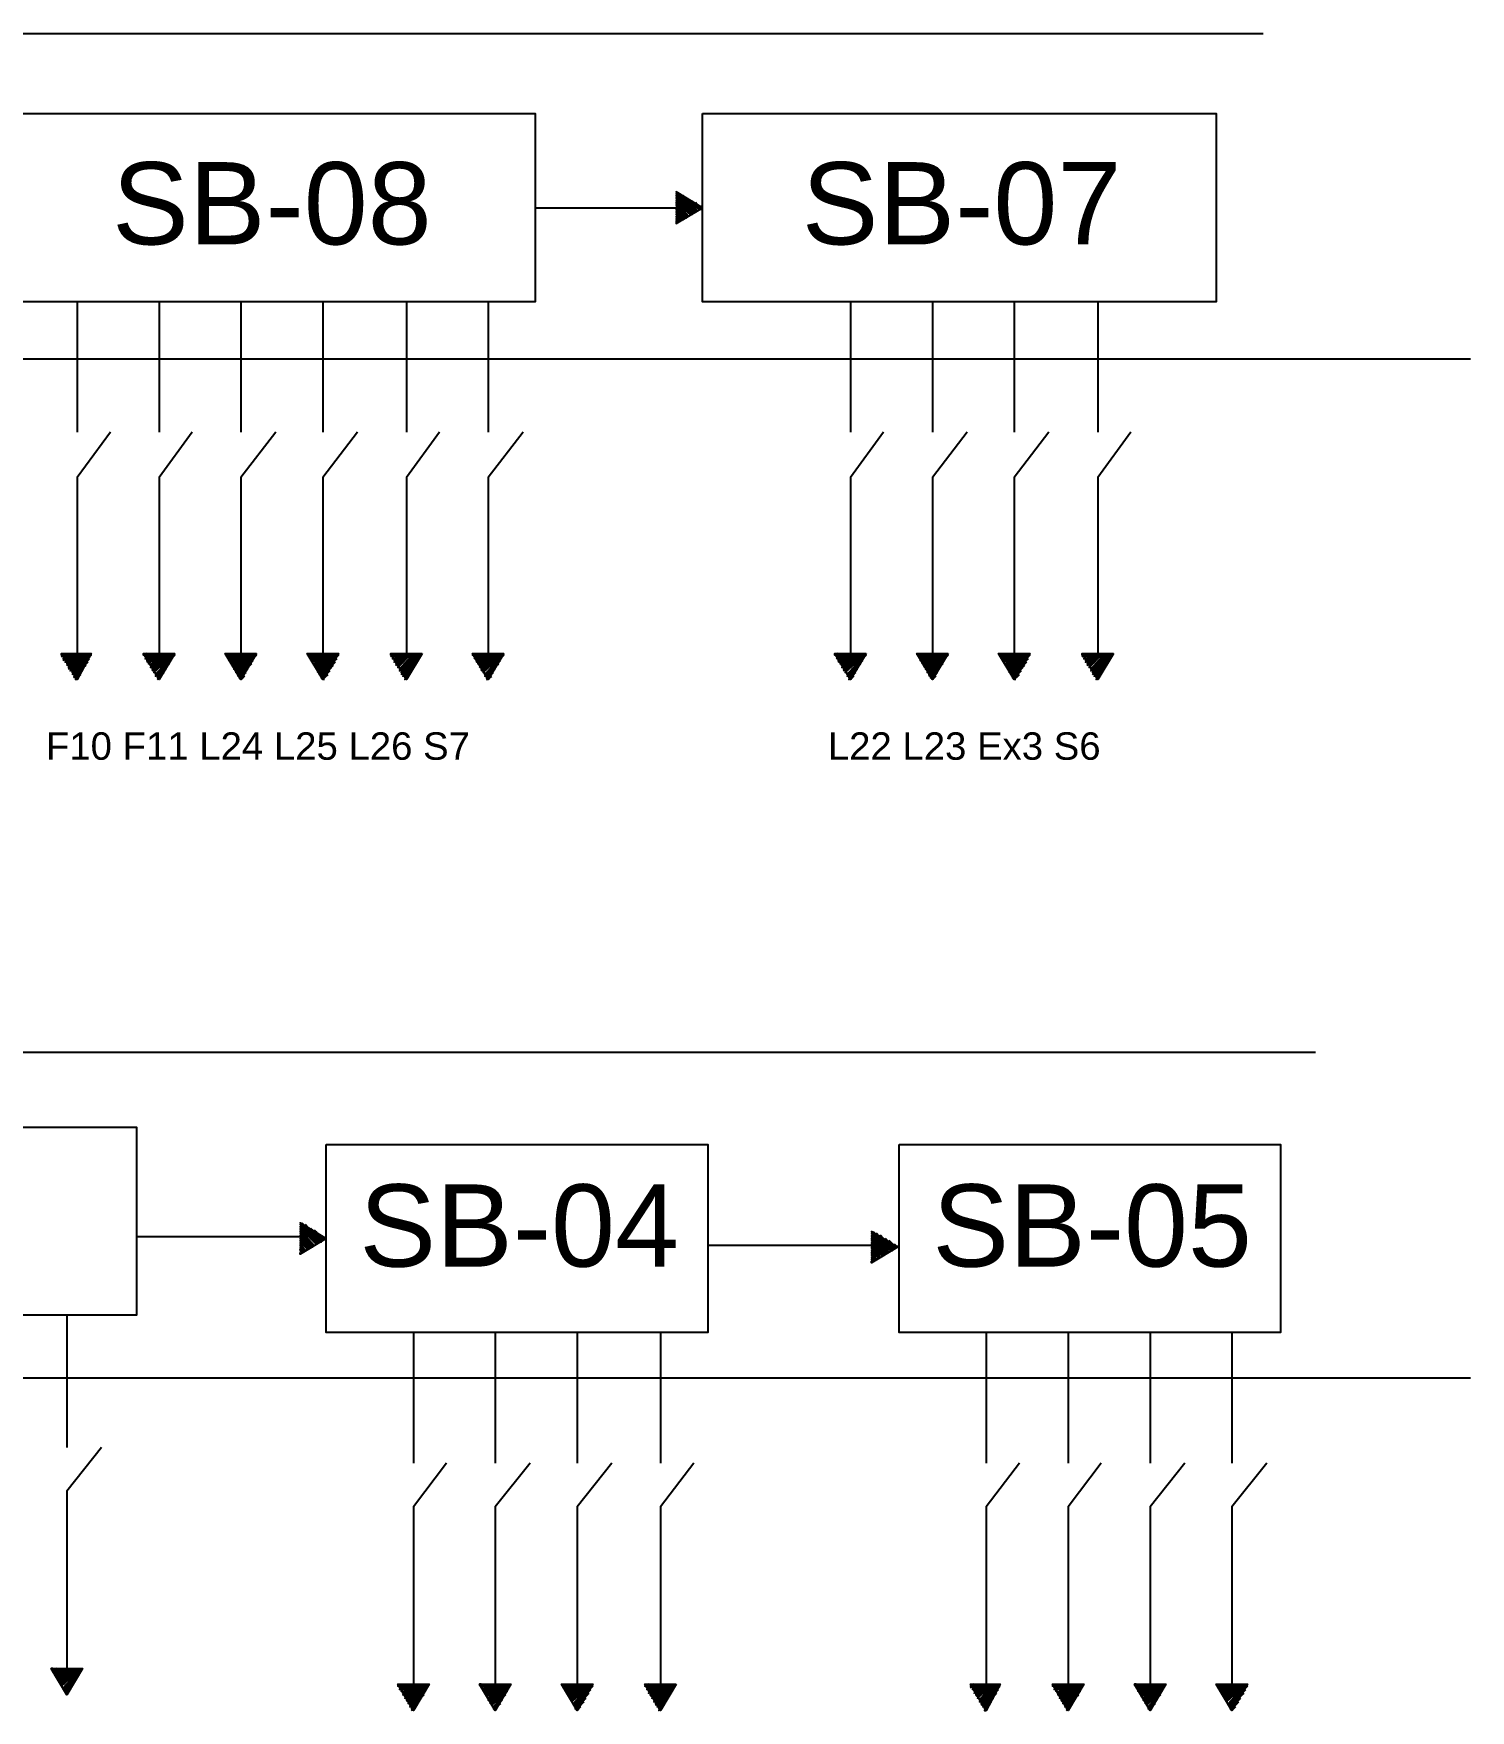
# Model space of a CAD drawing. Header units: inches. Extents: x 603 to 2949, y 241 to 2272.
# Drawn here: x 1610.8 to 2029.7, y 701.2 to 1190.1 of the extents above; entities that cross this region are included whole.
import ezdxf

# ---------------------------------------------------------------- set-up
doc = ezdxf.new("R2010")
doc.units = ezdxf.units.IN
doc.header["$MEASUREMENT"] = 0
doc.layers.add('PDF_conduit', color=40, linetype='Continuous', true_color=0xffbf00)
doc.layers.add('PDF_Layer1', color=100, linetype='Continuous', true_color=0x00ff3f)
doc.layers.add('PDF_Text', color=7, linetype='Continuous')
doc.styles.add('PDF Arial', font='arial.ttf')

msp = doc.modelspace()

# ---------------------------------------------------------------- linework, layer by layer
at = {"layer": 'PDF_conduit', "lineweight": 25}
for points in [[(664.95, 1190.11), (1469.7, 1190.11), (1969.3, 1190.11)], [(1757.07, 1139.34), (1769.26, 1139.34), (1798.2, 1139.34), (1801.25, 1136.8), (1798.2, 1139.85), (1801.25, 1136.8)], [(1798.71, 1134.77), (1798.2, 1135.28), (1798.2, 1134.77), (1805.82, 1139.34), (1798.2, 1143.91)], [(1798.2, 1143.4), (1803.79, 1138.32), (1798.2, 1143.91), (1803.79, 1138.32)], [(1803.28, 1137.82), (1798.2, 1143.4), (1803.79, 1137.82)], [(1798.2, 1142.39), (1803.28, 1137.82), (1798.2, 1142.89), (1803.28, 1137.82), (1798.2, 1142.89)], [(1802.77, 1137.82), (1798.2, 1142.39), (1802.77, 1137.82)], [(1802.26, 1137.31), (1798.2, 1141.88), (1802.77, 1137.31), (1798.2, 1141.88)], [(1798.2, 1140.86), (1802.26, 1137.31), (1798.2, 1141.37), (1802.26, 1137.31), (1798.2, 1141.37)], [(1798.2, 1139.85), (1801.75, 1136.8), (1798.2, 1140.36), (1801.75, 1136.8), (1798.2, 1140.86), (1801.75, 1136.8)], [(1800.74, 1136.29), (1798.2, 1139.34), (1801.25, 1136.29)], [(1798.71, 1143.4), (1804.29, 1138.32), (1799.22, 1143.4)], [(1799.72, 1142.89), (1804.29, 1138.32), (1800.23, 1142.89)], [(1804.29, 1138.32), (1800.74, 1142.39), (1804.8, 1138.83), (1801.25, 1141.88)], [(1801.75, 1141.88), (1804.8, 1138.83), (1802.26, 1141.37)], [(1802.77, 1141.37), (1805.31, 1138.83), (1803.28, 1140.86)], [(1805.31, 1138.83), (1803.79, 1140.86)], [(1803.79, 1140.36), (1805.31, 1139.34), (1804.29, 1140.36)], [(1804.8, 1139.85), (1805.82, 1139.34), (1805.31, 1139.85)], [(1798.2, 1138.32), (1800.74, 1136.29), (1798.2, 1138.83), (1800.74, 1136.29), (1798.2, 1138.83)], [(1800.23, 1136.29), (1798.2, 1138.32), (1800.23, 1136.29)], [(1799.72, 1135.79), (1798.2, 1137.82), (1800.23, 1135.79), (1798.2, 1137.82)], [(1798.2, 1136.8), (1799.72, 1135.79), (1798.2, 1137.31), (1799.72, 1135.79), (1798.2, 1137.31)], [(1799.22, 1135.28), (1798.2, 1136.29), (1799.22, 1135.28), (1798.2, 1136.8), (1799.22, 1135.79)], [(1798.2, 1135.28), (1798.71, 1135.28), (1798.2, 1135.79), (1798.71, 1135.28), (1798.2, 1135.79)], [(2029.72, 1095.17), (706.08, 1095.17), (664.95, 1095.17), (664.95, 972.3)], [(666.48, 893.09), (1525.55, 893.09), (1984.54, 893.09)], [(1689.04, 843.33), (1694.12, 837.75), (1688.53, 843.33), (1694.12, 837.75), (1688.53, 843.33), (1696.15, 838.77)], [(1693.61, 837.24), (1688.53, 842.83), (1693.61, 837.75), (1688.53, 842.83)], [(1688.53, 842.32), (1693.61, 837.24), (1688.53, 842.32), (1693.1, 837.24), (1688.53, 841.81), (1693.1, 837.24), (1688.53, 841.81)], [(1692.59, 836.73), (1688.53, 841.3), (1692.59, 836.73), (1688.53, 840.8), (1692.59, 836.73), (1688.53, 840.8)], [(1689.55, 842.83), (1694.62, 837.75), (1690.05, 842.83)], [(1694.62, 838.26), (1690.56, 842.32), (1694.62, 838.26), (1691.07, 841.81)], [(1691.58, 841.81), (1695.13, 838.26), (1692.09, 841.3)], [(1692.59, 841.3), (1695.13, 838.26), (1693.1, 840.8)], [(1688.53, 839.78), (1692.09, 836.23), (1688.53, 839.78), (1691.58, 836.23), (1688.53, 839.27), (1691.58, 836.23), (1688.53, 839.27), (1659.59, 839.27), (1640.81, 839.27)], [(1692.09, 836.73), (1688.53, 840.29), (1692.09, 836.73), (1688.53, 840.29)], [(1695.64, 839.27), (1696.15, 838.77), (1688.53, 834.2), (1688.53, 834.7)], [(1691.07, 835.72), (1688.53, 838.77), (1691.07, 836.23), (1688.53, 838.77)], [(1688.53, 838.26), (1691.07, 835.72), (1688.53, 838.26), (1690.56, 835.72), (1688.53, 837.75), (1690.56, 835.72), (1688.53, 837.75)], [(1690.05, 835.21), (1688.53, 837.24), (1690.05, 835.21), (1688.53, 836.73), (1690.05, 835.21), (1688.53, 836.73)], [(1689.55, 835.21), (1688.53, 836.23), (1689.55, 835.21), (1688.53, 836.23)], [(1695.64, 838.26), (1693.1, 840.29)], [(1693.61, 840.29), (1695.64, 838.77), (1694.12, 839.78)], [(1694.62, 839.78), (1695.64, 838.77), (1695.13, 839.27)], [(1855.07, 836.23), (1858.11, 833.69), (1855.07, 836.73), (1858.11, 833.69), (1855.07, 836.73), (1826.13, 836.73), (1807.34, 836.73)], [(1855.07, 840.29), (1860.65, 835.21), (1855.07, 840.8), (1860.65, 835.21), (1855.07, 840.8), (1862.68, 836.23)], [(1860.14, 835.21), (1855.07, 840.29), (1860.14, 834.7), (1855.07, 839.78), (1860.14, 834.7), (1855.07, 839.78)], [(1855.07, 838.77), (1859.64, 834.7), (1855.07, 839.27), (1859.64, 834.7), (1855.07, 839.27)], [(1859.64, 834.2), (1855.07, 838.77), (1859.13, 834.2), (1855.07, 838.26), (1859.13, 834.2), (1855.07, 838.26)], [(1855.07, 837.24), (1858.62, 834.2), (1855.07, 837.75), (1858.62, 834.2)], [(1858.62, 833.69), (1855.07, 837.24), (1858.62, 833.69)], [(1862.68, 836.73), (1862.68, 836.23), (1855.07, 831.66), (1855.07, 832.16), (1855.57, 832.16), (1855.07, 832.67), (1855.57, 832.16), (1855.07, 832.67)], [(1857.6, 833.69), (1855.07, 836.23), (1857.6, 833.18), (1855.07, 835.72), (1857.6, 833.18), (1855.07, 835.72)], [(1855.57, 840.8), (1861.16, 835.21), (1856.08, 840.29)], [(1861.16, 835.21), (1856.59, 840.29)], [(1857.1, 839.78), (1861.16, 835.72), (1857.6, 839.78)], [(1857.6, 839.27), (1861.67, 835.72), (1858.11, 839.27)], [(1858.62, 838.77), (1861.67, 835.72), (1859.13, 838.77)], [(1862.17, 835.72), (1859.64, 838.26)], [(1860.14, 838.26), (1862.17, 836.23), (1860.65, 837.75), (1862.17, 836.23), (1861.16, 837.24)], [(1861.67, 837.24), (1862.68, 836.23), (1862.17, 836.73)], [(1689.04, 834.7), (1688.53, 835.72), (1689.04, 834.7), (1688.53, 835.21), (1689.04, 834.7), (1688.53, 835.21)], [(1689.55, 834.7), (1688.53, 835.72)], [(1855.07, 834.7), (1857.1, 833.18), (1855.07, 835.21), (1857.1, 833.18), (1855.07, 835.21)], [(1856.59, 832.67), (1855.07, 834.7), (1856.59, 832.67), (1855.07, 834.2), (1856.59, 832.67), (1855.07, 834.2)], [(1855.07, 833.18), (1856.08, 832.67), (1855.07, 833.69), (1856.08, 832.67)], [(1856.08, 832.16), (1855.07, 833.18), (1856.08, 832.16)], [(663.94, 707.26), (663.94, 798.15), (2029.72, 798.15)]]:
    msp.add_lwpolyline(points, dxfattribs=at)
at = {"layer": 'PDF_Layer1', "lineweight": 25}
for points in [[(1604.25, 1166.76), (1757.07, 1166.76), (1757.07, 1111.92), (1604.25, 1111.92)], [(1805.82, 1166.76), (1955.6, 1166.76), (1955.6, 1111.92), (1805.82, 1111.92)], [(1627.6, 1009.36), (1623.54, 1001.75), (1618.97, 1009.36)], [(1651.98, 1009.36), (1647.41, 1001.75), (1642.84, 1009.36)], [(1675.84, 1009.36), (1671.27, 1001.75), (1666.7, 1009.36)], [(1699.7, 1009.36), (1695.13, 1001.75), (1690.56, 1009.36)], [(1724.07, 1009.36), (1719.5, 1001.75), (1714.93, 1009.36)], [(1747.94, 1009.36), (1743.37, 1001.75), (1738.8, 1009.36)], [(1853.54, 1009.36), (1848.97, 1001.75), (1844.4, 1009.36)], [(1877.41, 1009.36), (1872.84, 1001.75), (1868.27, 1009.36)], [(1901.27, 1009.36), (1896.7, 1001.75), (1892.13, 1009.36)], [(1925.64, 1009.36), (1921.07, 1001.75), (1916.5, 1009.36)], [(1409.79, 871.26), (1640.81, 871.26), (1640.81, 816.43), (1409.79, 816.43)], [(1696.15, 866.18), (1807.34, 866.18), (1807.34, 811.35), (1696.15, 811.35)], [(1863.19, 866.18), (1974.38, 866.18), (1974.38, 811.35), (1863.19, 811.35)], [(1625.07, 713.36), (1620.5, 705.74), (1615.93, 713.36)], [(1616.43, 712.85), (1616.94, 713.36), (1616.43, 712.85), (1617.45, 713.36)], [(1726.1, 708.79), (1721.53, 701.17), (1716.96, 708.79)], [(1749.97, 708.79), (1745.4, 701.17), (1740.83, 708.79)], [(1773.83, 708.79), (1769.26, 701.17), (1764.69, 708.79)], [(1798.2, 708.79), (1793.63, 701.17), (1789.06, 708.79)], [(1892.64, 708.79), (1888.58, 701.17), (1884.01, 708.79)], [(1917.01, 708.79), (1912.44, 701.17), (1907.87, 708.79)], [(1940.87, 708.79), (1936.3, 701.17), (1931.73, 708.79)], [(1964.74, 708.79), (1960.17, 701.17), (1955.6, 708.79)]]:
    msp.add_lwpolyline(points, close=True, dxfattribs=at)
for points in [[(1623.54, 1111.92), (1623.54, 1073.84)], [(1647.41, 1111.92), (1647.41, 1073.84)], [(1671.27, 1111.92), (1671.27, 1073.84)], [(1695.13, 1111.92), (1695.13, 1073.84)], [(1719.5, 1111.92), (1719.5, 1073.84)], [(1743.37, 1111.92), (1743.37, 1073.84)], [(1848.97, 1111.92), (1848.97, 1073.84)], [(1872.84, 1111.92), (1872.84, 1073.84)], [(1896.7, 1111.92), (1896.7, 1073.84)], [(1921.07, 1111.92), (1921.07, 1073.84)], [(1633.19, 1073.84), (1623.54, 1060.64), (1623.54, 1009.36), (1620.5, 1006.32), (1623.54, 1009.36), (1620.5, 1006.32), (1623.03, 1009.36)], [(1657.05, 1073.84), (1647.41, 1060.64), (1647.41, 1009.36)], [(1681.42, 1073.84), (1671.27, 1060.64), (1671.27, 1009.36), (1668.73, 1006.32), (1671.78, 1009.36), (1668.73, 1005.81), (1671.78, 1009.36)], [(1705.29, 1073.84), (1695.13, 1060.64), (1695.13, 1009.36), (1692.59, 1006.32), (1695.13, 1009.36), (1692.09, 1006.82)], [(1729.15, 1073.84), (1719.5, 1060.64), (1719.5, 1009.36), (1716.46, 1006.32), (1719.5, 1009.36), (1716.46, 1006.32), (1719, 1009.36)], [(1753.52, 1073.84), (1743.37, 1060.64), (1743.37, 1009.36), (1740.32, 1006.32), (1743.37, 1009.36), (1740.32, 1006.32)], [(1858.62, 1073.84), (1848.97, 1060.64), (1848.97, 1009.36)], [(1882.99, 1073.84), (1872.84, 1060.64), (1872.84, 1009.36), (1870.3, 1006.32), (1873.34, 1009.36), (1870.3, 1005.81), (1873.85, 1009.36), (1870.3, 1005.81), (1873.85, 1009.36)], [(1906.85, 1073.84), (1896.7, 1060.64), (1896.7, 1009.36), (1894.16, 1006.32), (1896.7, 1009.36), (1893.65, 1006.82)], [(1930.72, 1073.84), (1921.07, 1060.64), (1921.07, 1009.36), (1918.02, 1006.32), (1921.07, 1009.36), (1918.02, 1006.32), (1920.56, 1009.36)], [(1619.48, 1009.36), (1618.97, 1008.85), (1619.48, 1009.36), (1618.97, 1008.85), (1618.97, 1009.36)], [(1618.97, 1008.35), (1619.99, 1009.36), (1618.97, 1008.35)], [(1619.99, 1009.36), (1619.48, 1008.35), (1620.5, 1009.36), (1619.48, 1008.35)], [(1620.5, 1009.36), (1619.48, 1007.84), (1621, 1009.36), (1619.48, 1007.84), (1621, 1009.36)], [(1619.48, 1007.33), (1621.51, 1009.36), (1619.99, 1007.33), (1621.51, 1009.36)], [(1619.99, 1007.33), (1622.02, 1009.36), (1619.99, 1007.33)], [(1622.02, 1009.36), (1619.99, 1006.82), (1622.53, 1009.36), (1619.99, 1006.82)], [(1620.5, 1006.82), (1623.03, 1009.36), (1620.5, 1006.82)], [(1620.5, 1005.81), (1624.05, 1009.36), (1620.5, 1005.81)], [(1624.05, 1009.36), (1621, 1005.81), (1624.56, 1009.36), (1621, 1005.81)], [(1624.56, 1009.36), (1621, 1005.3), (1625.07, 1009.36), (1621, 1005.3), (1625.07, 1009.36)], [(1621, 1004.79), (1625.57, 1009.36), (1621.51, 1004.79), (1625.57, 1009.36)], [(1621.51, 1004.79), (1626.08, 1009.36), (1621.51, 1004.79)], [(1626.08, 1009.36), (1621.51, 1004.28), (1626.59, 1009.36), (1621.51, 1004.28)], [(1622.02, 1004.28), (1627.1, 1009.36), (1622.02, 1003.78), (1627.1, 1009.36)], [(1622.02, 1003.78), (1627.6, 1009.36), (1622.02, 1003.78), (1627.6, 1009.36)], [(1622.02, 1003.27), (1627.6, 1008.85), (1622.02, 1003.27)], [(1627.1, 1008.35), (1622.53, 1003.27), (1627.1, 1007.84)], [(1622.53, 1003.27), (1626.59, 1007.33)], [(1643.85, 1009.36), (1643.34, 1008.35), (1643.85, 1009.36), (1642.84, 1008.85), (1643.34, 1009.36), (1642.84, 1008.85), (1642.84, 1009.36)], [(1643.34, 1008.35), (1644.36, 1009.36), (1643.34, 1008.35), (1644.36, 1009.36)], [(1643.34, 1007.84), (1644.87, 1009.36), (1643.34, 1007.84), (1644.87, 1009.36)], [(1643.85, 1007.84), (1645.37, 1009.36), (1643.85, 1007.33), (1645.37, 1009.36)], [(1643.85, 1007.33), (1645.88, 1009.36), (1643.85, 1007.33), (1645.88, 1009.36)], [(1643.85, 1006.82), (1646.39, 1009.36), (1644.36, 1006.82), (1646.39, 1009.36)], [(1644.36, 1006.82), (1646.9, 1009.36), (1644.36, 1006.82)], [(1646.9, 1009.36), (1644.36, 1006.32), (1647.41, 1009.36), (1644.36, 1006.32), (1647.91, 1009.36), (1644.87, 1005.81), (1647.91, 1009.36)], [(1644.87, 1005.81), (1648.42, 1009.36), (1644.87, 1005.81), (1648.42, 1009.36)], [(1644.87, 1005.3), (1648.93, 1009.36), (1644.87, 1005.3), (1648.93, 1009.36)], [(1645.37, 1005.3), (1649.44, 1009.36), (1645.37, 1004.79), (1649.44, 1009.36)], [(1645.37, 1004.79), (1649.94, 1009.36), (1645.37, 1004.79), (1649.94, 1009.36)], [(1645.37, 1004.28), (1650.45, 1009.36), (1645.88, 1004.28), (1650.45, 1009.36)], [(1645.88, 1004.28), (1650.96, 1009.36), (1645.88, 1003.78), (1650.96, 1009.36)], [(1645.88, 1003.78), (1651.47, 1009.36), (1645.88, 1003.78), (1651.98, 1009.36)], [(1651.98, 1008.85), (1646.39, 1003.27), (1651.47, 1008.85)], [(1651.47, 1008.35), (1646.39, 1003.27), (1650.96, 1007.84)], [(1646.39, 1003.27), (1650.96, 1007.33)], [(1666.7, 1009.36), (1666.7, 1009.36)], [(1666.7, 1008.85), (1667.21, 1009.36), (1666.7, 1008.85)], [(1667.21, 1009.36), (1667.21, 1008.85), (1667.71, 1009.36), (1667.21, 1008.35), (1667.71, 1009.36)], [(1667.21, 1008.35), (1668.22, 1009.36), (1667.21, 1008.35), (1668.73, 1009.36), (1667.71, 1007.84), (1668.73, 1009.36)], [(1667.71, 1007.84), (1669.24, 1009.36), (1667.71, 1007.84)], [(1669.24, 1009.36), (1667.71, 1007.33), (1669.75, 1009.36), (1667.71, 1007.33), (1669.75, 1009.36)], [(1668.22, 1007.33), (1670.25, 1009.36), (1668.22, 1006.82), (1670.25, 1009.36)], [(1668.22, 1006.82), (1670.76, 1009.36), (1668.22, 1006.82), (1670.76, 1009.36)], [(1668.22, 1006.32), (1671.27, 1009.36), (1668.22, 1006.32)], [(1668.73, 1005.81), (1672.28, 1009.36), (1668.73, 1005.81), (1672.79, 1009.36), (1668.73, 1005.3)], [(1672.79, 1009.36), (1669.24, 1005.3), (1673.3, 1009.36), (1669.24, 1005.3)], [(1673.3, 1009.36), (1669.24, 1004.79), (1673.81, 1009.36), (1669.24, 1004.79), (1673.81, 1009.36)], [(1669.75, 1004.79), (1674.32, 1009.36), (1669.75, 1004.28), (1674.32, 1009.36)], [(1669.75, 1004.28), (1674.82, 1009.36), (1669.75, 1004.28)], [(1674.82, 1009.36), (1669.75, 1003.78), (1675.33, 1009.36), (1669.75, 1003.78)], [(1675.33, 1009.36), (1670.25, 1003.78), (1675.84, 1009.36)], [(1675.84, 1008.85), (1670.25, 1003.27), (1675.33, 1008.85)], [(1675.33, 1008.35), (1670.25, 1003.27), (1674.82, 1007.84)], [(1670.25, 1003.27), (1674.82, 1007.33)], [(1690.56, 1009.36), (1691.07, 1009.36), (1691.07, 1008.85), (1691.07, 1009.36)], [(1691.07, 1008.85), (1691.58, 1009.36), (1691.07, 1008.85)], [(1691.58, 1009.36), (1691.07, 1008.35), (1692.09, 1009.36), (1691.07, 1008.35)], [(1692.09, 1009.36), (1691.58, 1008.35), (1692.59, 1009.36), (1691.58, 1007.84), (1692.59, 1009.36)], [(1691.58, 1007.84), (1693.1, 1009.36), (1691.58, 1007.84)], [(1691.58, 1007.33), (1693.61, 1009.36), (1691.58, 1007.33)], [(1693.61, 1009.36), (1692.09, 1007.33), (1694.12, 1009.36), (1692.09, 1007.33)], [(1694.12, 1009.36), (1692.09, 1006.82), (1694.62, 1009.36), (1692.09, 1006.82), (1694.62, 1009.36)], [(1692.59, 1006.32), (1695.64, 1009.36), (1692.59, 1006.32)], [(1695.64, 1009.36), (1692.59, 1005.81), (1696.15, 1009.36), (1692.59, 1005.81), (1696.15, 1009.36)], [(1693.1, 1005.81), (1696.66, 1009.36), (1693.1, 1005.3), (1696.66, 1009.36)], [(1693.1, 1005.3), (1697.16, 1009.36), (1693.1, 1005.3)], [(1693.1, 1004.79), (1697.67, 1009.36), (1693.1, 1004.79)], [(1697.67, 1009.36), (1693.61, 1004.79), (1698.18, 1009.36), (1693.61, 1004.79)], [(1698.18, 1009.36), (1693.61, 1004.28), (1698.69, 1009.36), (1693.61, 1004.28), (1698.69, 1009.36)], [(1693.61, 1003.78), (1699.19, 1009.36), (1694.12, 1003.78), (1699.19, 1009.36)], [(1694.12, 1003.78), (1699.7, 1009.36), (1694.12, 1003.78)], [(1699.19, 1007.84), (1694.12, 1003.27), (1699.7, 1008.85), (1694.12, 1003.27), (1699.19, 1008.35)], [(1694.62, 1003.27), (1698.69, 1007.33)], [(1715.44, 1009.36), (1714.93, 1008.85), (1715.44, 1009.36), (1714.93, 1008.85), (1714.93, 1009.36)], [(1714.93, 1008.35), (1715.95, 1009.36), (1715.44, 1008.35), (1715.95, 1009.36)], [(1715.44, 1008.35), (1716.46, 1009.36), (1715.44, 1008.35)], [(1716.46, 1009.36), (1715.44, 1007.84), (1716.96, 1009.36), (1715.44, 1007.84), (1716.96, 1009.36)], [(1715.95, 1007.33), (1717.47, 1009.36), (1715.95, 1007.33), (1717.98, 1009.36), (1715.95, 1007.33), (1717.98, 1009.36)], [(1715.95, 1006.82), (1718.49, 1009.36), (1715.95, 1006.82), (1718.49, 1009.36)], [(1716.46, 1006.82), (1719, 1009.36), (1716.46, 1006.82)], [(1716.46, 1005.81), (1720.01, 1009.36), (1716.96, 1005.81), (1720.01, 1009.36)], [(1716.96, 1005.81), (1720.52, 1009.36), (1716.96, 1005.81)], [(1720.52, 1009.36), (1716.96, 1005.3), (1721.03, 1009.36), (1716.96, 1005.3), (1721.03, 1009.36)], [(1717.47, 1004.79), (1721.53, 1009.36), (1717.47, 1004.79), (1722.04, 1009.36), (1717.47, 1004.79), (1722.04, 1009.36)], [(1717.47, 1004.28), (1722.55, 1009.36), (1717.47, 1004.28), (1722.55, 1009.36)], [(1717.98, 1004.28), (1723.06, 1009.36), (1717.98, 1003.78), (1723.06, 1009.36)], [(1717.98, 1003.78), (1723.56, 1009.36), (1717.98, 1003.78), (1723.56, 1009.36)], [(1717.98, 1003.27), (1723.56, 1008.85), (1717.98, 1003.27)], [(1723.06, 1008.35), (1718.49, 1003.27), (1723.06, 1007.84)], [(1718.49, 1003.27), (1722.55, 1007.33)], [(1738.8, 1009.36), (1738.8, 1009.36)], [(1738.8, 1008.85), (1739.3, 1009.36), (1738.8, 1008.85), (1739.3, 1009.36)], [(1739.3, 1008.85), (1739.81, 1009.36), (1739.3, 1008.35), (1739.81, 1009.36)], [(1739.3, 1008.35), (1740.32, 1009.36), (1739.3, 1008.35), (1740.32, 1009.36)], [(1739.3, 1007.84), (1740.83, 1009.36), (1739.3, 1007.84)], [(1740.83, 1009.36), (1739.81, 1007.84), (1741.34, 1009.36), (1739.81, 1007.33), (1741.34, 1009.36)], [(1739.81, 1007.33), (1741.84, 1009.36), (1739.81, 1007.33), (1741.84, 1009.36)], [(1739.81, 1006.82), (1742.35, 1009.36), (1740.32, 1006.82), (1742.86, 1009.36), (1740.32, 1006.82), (1742.86, 1009.36)], [(1740.83, 1006.32), (1743.87, 1009.36), (1740.83, 1005.81), (1743.87, 1009.36)], [(1740.83, 1005.81), (1744.38, 1009.36), (1740.83, 1005.81), (1744.38, 1009.36)], [(1740.83, 1005.3), (1744.89, 1009.36), (1740.83, 1005.3)], [(1744.89, 1009.36), (1741.34, 1005.3), (1745.4, 1009.36), (1741.34, 1004.79), (1745.4, 1009.36)], [(1741.34, 1004.79), (1745.9, 1009.36), (1741.34, 1004.79), (1745.9, 1009.36)], [(1741.34, 1004.28), (1746.41, 1009.36), (1741.84, 1004.28), (1746.92, 1009.36), (1741.84, 1004.28)], [(1746.92, 1009.36), (1741.84, 1003.78), (1747.43, 1009.36), (1741.84, 1003.78), (1747.43, 1009.36)], [(1741.84, 1003.78), (1747.94, 1009.36)], [(1747.94, 1008.85), (1742.35, 1003.27), (1747.43, 1008.85)], [(1747.43, 1008.35), (1742.35, 1003.27), (1746.92, 1007.84)], [(1742.35, 1003.27), (1746.92, 1007.33)], [(1845.42, 1009.36), (1844.91, 1008.35), (1845.42, 1009.36), (1844.4, 1008.85), (1844.91, 1009.36), (1844.4, 1008.85), (1844.4, 1009.36)], [(1844.91, 1008.35), (1845.93, 1009.36), (1844.91, 1008.35), (1845.93, 1009.36)], [(1844.91, 1007.84), (1846.43, 1009.36), (1844.91, 1007.84)], [(1846.43, 1009.36), (1845.42, 1007.84), (1846.94, 1009.36), (1845.42, 1007.33), (1846.94, 1009.36)], [(1845.42, 1007.33), (1847.45, 1009.36), (1845.42, 1007.33), (1847.45, 1009.36)], [(1845.42, 1006.82), (1847.96, 1009.36), (1845.93, 1006.82), (1847.96, 1009.36)], [(1845.93, 1006.82), (1848.47, 1009.36), (1845.93, 1006.82)], [(1848.47, 1009.36), (1845.93, 1006.32), (1848.97, 1009.36), (1845.93, 1006.32), (1849.48, 1009.36), (1846.43, 1005.81), (1849.48, 1009.36)], [(1846.43, 1005.81), (1849.99, 1009.36), (1846.43, 1005.81), (1849.99, 1009.36)], [(1846.43, 1005.3), (1850.5, 1009.36), (1846.43, 1005.3), (1850.5, 1009.36)], [(1846.94, 1005.3), (1851, 1009.36), (1846.94, 1004.79), (1851, 1009.36)], [(1846.94, 1004.79), (1851.51, 1009.36), (1846.94, 1004.79), (1851.51, 1009.36)], [(1846.94, 1004.28), (1852.02, 1009.36), (1847.45, 1004.28), (1852.02, 1009.36)], [(1847.45, 1004.28), (1852.53, 1009.36), (1847.45, 1003.78), (1852.53, 1009.36)], [(1847.45, 1003.78), (1853.04, 1009.36), (1847.45, 1003.78), (1853.54, 1009.36)], [(1853.54, 1008.85), (1847.96, 1003.27), (1853.04, 1008.85)], [(1853.04, 1008.35), (1847.96, 1003.27), (1852.53, 1007.84)], [(1847.96, 1003.27), (1852.53, 1007.33)], [(1868.27, 1009.36), (1868.27, 1009.36)], [(1868.27, 1008.85), (1868.77, 1009.36), (1868.27, 1008.85)], [(1868.77, 1009.36), (1868.77, 1008.85), (1869.28, 1009.36), (1868.77, 1008.35), (1869.28, 1009.36)], [(1868.77, 1008.35), (1869.79, 1009.36), (1868.77, 1008.35), (1870.3, 1009.36), (1869.28, 1007.84), (1870.3, 1009.36)], [(1869.28, 1007.84), (1870.81, 1009.36), (1869.28, 1007.84)], [(1870.81, 1009.36), (1869.28, 1007.33), (1871.31, 1009.36), (1869.28, 1007.33), (1871.31, 1009.36)], [(1869.79, 1007.33), (1871.82, 1009.36), (1869.79, 1006.82), (1871.82, 1009.36)], [(1869.79, 1006.82), (1872.33, 1009.36), (1869.79, 1006.82), (1872.33, 1009.36)], [(1869.79, 1006.32), (1872.84, 1009.36), (1869.79, 1006.32)], [(1870.3, 1005.81), (1874.36, 1009.36), (1870.3, 1005.3)], [(1874.36, 1009.36), (1870.81, 1005.3), (1874.87, 1009.36), (1870.81, 1005.3)], [(1874.87, 1009.36), (1870.81, 1004.79), (1875.38, 1009.36), (1870.81, 1004.79), (1875.38, 1009.36)], [(1871.31, 1004.79), (1875.88, 1009.36), (1871.31, 1004.28), (1875.88, 1009.36)], [(1871.31, 1004.28), (1876.39, 1009.36), (1871.31, 1004.28)], [(1876.39, 1009.36), (1871.31, 1003.78), (1876.9, 1009.36), (1871.31, 1003.78)], [(1876.9, 1009.36), (1871.82, 1003.78), (1877.41, 1009.36)], [(1877.41, 1008.85), (1871.82, 1003.27), (1876.9, 1008.85)], [(1876.9, 1008.35), (1871.82, 1003.27), (1876.39, 1007.84)], [(1871.82, 1003.27), (1876.39, 1007.33)], [(1892.13, 1009.36), (1892.64, 1009.36), (1892.64, 1008.85), (1892.64, 1009.36)], [(1892.64, 1008.85), (1893.15, 1009.36), (1892.64, 1008.85)], [(1893.15, 1009.36), (1892.64, 1008.35), (1893.65, 1009.36), (1892.64, 1008.35)], [(1893.65, 1009.36), (1893.15, 1008.35), (1894.16, 1009.36), (1893.15, 1007.84), (1894.67, 1009.36), (1893.15, 1007.84), (1894.67, 1009.36)], [(1893.15, 1007.33), (1895.18, 1009.36), (1893.15, 1007.33)], [(1895.18, 1009.36), (1893.65, 1007.33), (1895.68, 1009.36), (1893.65, 1007.33)], [(1895.68, 1009.36), (1893.65, 1006.82), (1896.19, 1009.36), (1893.65, 1006.82), (1896.19, 1009.36)], [(1894.16, 1006.32), (1897.21, 1009.36), (1894.16, 1006.32)], [(1897.21, 1009.36), (1894.16, 1005.81), (1897.72, 1009.36), (1894.16, 1005.81)], [(1897.72, 1009.36), (1894.67, 1005.81), (1898.22, 1009.36), (1894.67, 1005.3), (1898.73, 1009.36), (1894.67, 1005.3), (1898.73, 1009.36)], [(1894.67, 1004.79), (1899.24, 1009.36), (1894.67, 1004.79)], [(1899.24, 1009.36), (1895.18, 1004.79), (1899.75, 1009.36), (1895.18, 1004.79)], [(1899.75, 1009.36), (1895.18, 1004.28), (1900.25, 1009.36), (1895.18, 1004.28), (1900.25, 1009.36)], [(1895.18, 1003.78), (1900.76, 1009.36), (1895.68, 1003.78), (1900.76, 1009.36)], [(1895.68, 1003.78), (1901.27, 1009.36), (1895.68, 1003.78)], [(1900.76, 1007.84), (1895.68, 1003.27), (1901.27, 1008.85), (1895.68, 1003.27), (1900.76, 1008.35)], [(1896.19, 1003.27), (1900.25, 1007.33)], [(1917.01, 1009.36), (1916.5, 1008.85), (1917.01, 1009.36), (1916.5, 1008.85), (1916.5, 1009.36)], [(1916.5, 1008.35), (1917.52, 1009.36), (1917.01, 1008.35), (1917.52, 1009.36)], [(1917.01, 1008.35), (1918.02, 1009.36), (1917.01, 1008.35)], [(1918.02, 1009.36), (1917.01, 1007.84), (1918.53, 1009.36), (1917.01, 1007.84), (1918.53, 1009.36)], [(1917.52, 1007.33), (1919.04, 1009.36), (1917.52, 1007.33), (1919.55, 1009.36), (1917.52, 1007.33), (1919.55, 1009.36)], [(1917.52, 1006.82), (1920.06, 1009.36), (1917.52, 1006.82), (1920.06, 1009.36)], [(1918.02, 1006.82), (1920.56, 1009.36), (1918.02, 1006.82)], [(1918.02, 1005.81), (1921.58, 1009.36), (1918.53, 1005.81), (1921.58, 1009.36)], [(1918.53, 1005.81), (1922.09, 1009.36), (1918.53, 1005.81)], [(1922.09, 1009.36), (1918.53, 1005.3), (1922.59, 1009.36), (1918.53, 1005.3), (1922.59, 1009.36)], [(1919.04, 1004.79), (1923.1, 1009.36), (1919.04, 1004.79), (1923.61, 1009.36), (1919.04, 1004.79), (1923.61, 1009.36)], [(1919.04, 1004.28), (1924.12, 1009.36), (1919.04, 1004.28), (1924.12, 1009.36)], [(1919.55, 1004.28), (1924.62, 1009.36), (1919.55, 1003.78), (1924.62, 1009.36)], [(1919.55, 1003.78), (1925.13, 1009.36), (1919.55, 1003.78), (1925.13, 1009.36)], [(1919.55, 1003.27), (1925.13, 1008.85), (1919.55, 1003.27)], [(1924.62, 1008.35), (1920.06, 1003.27), (1924.62, 1007.84)], [(1920.06, 1003.27), (1924.12, 1007.33)], [(1626.59, 1006.82), (1622.53, 1002.76), (1626.08, 1006.32)], [(1626.08, 1005.81), (1622.53, 1002.76), (1625.57, 1005.81)], [(1622.53, 1002.25), (1625.57, 1005.3)], [(1625.07, 1004.79), (1623.03, 1002.25), (1625.07, 1004.28)], [(1624.56, 1003.78), (1623.03, 1002.25), (1624.56, 1003.27)], [(1623.54, 1001.75), (1623.03, 1001.75), (1624.05, 1002.76), (1623.03, 1001.75), (1623.54, 1002.25)], [(1650.45, 1006.82), (1646.39, 1002.76), (1650.45, 1006.32)], [(1646.39, 1002.76), (1649.94, 1005.81), (1646.9, 1002.76)], [(1649.44, 1005.3), (1646.9, 1002.25), (1649.44, 1004.79)], [(1648.93, 1004.28), (1646.9, 1002.25), (1648.93, 1003.78)], [(1646.9, 1002.25), (1648.42, 1003.27)], [(1646.9, 1001.75), (1647.91, 1002.76), (1646.9, 1001.75)], [(1670.25, 1002.76), (1674.32, 1006.82)], [(1674.32, 1006.32), (1670.76, 1002.76), (1673.81, 1005.81), (1670.76, 1002.76)], [(1673.3, 1005.3), (1670.76, 1002.25), (1673.3, 1004.79)], [(1672.79, 1004.28), (1670.76, 1002.25), (1672.79, 1003.78)], [(1670.76, 1002.25), (1672.28, 1003.27)], [(1672.28, 1002.76), (1671.27, 1001.75), (1671.78, 1002.76)], [(1698.69, 1006.82), (1694.62, 1002.76), (1698.18, 1006.32)], [(1698.18, 1005.81), (1694.62, 1002.76), (1697.67, 1005.81)], [(1697.67, 1005.3), (1694.62, 1002.25), (1697.16, 1004.79)], [(1697.16, 1004.28), (1695.13, 1002.25), (1696.66, 1003.78)], [(1695.13, 1002.25), (1696.66, 1003.27)], [(1695.64, 1001.75), (1695.13, 1001.75), (1696.15, 1002.76), (1695.13, 1001.75), (1695.64, 1002.25)], [(1722.55, 1006.82), (1718.49, 1002.76), (1722.04, 1006.32)], [(1722.04, 1005.81), (1718.49, 1002.76), (1721.53, 1005.81)], [(1721.53, 1005.3), (1719, 1002.25), (1721.03, 1004.79)], [(1721.03, 1004.28), (1719, 1002.25), (1720.52, 1003.78)], [(1719, 1002.25), (1720.52, 1003.27)], [(1719, 1001.75), (1720.01, 1002.76), (1719, 1001.75), (1719.5, 1002.25)], [(1746.41, 1006.82), (1742.35, 1002.76), (1746.41, 1006.32)], [(1742.86, 1002.76), (1745.9, 1005.81), (1742.86, 1002.76)], [(1745.4, 1005.3), (1742.86, 1002.25), (1745.4, 1004.79)], [(1744.89, 1004.28), (1742.86, 1002.25), (1744.89, 1003.78)], [(1742.86, 1002.25), (1744.38, 1003.27)], [(1742.86, 1001.75), (1744.38, 1002.76)], [(1743.87, 1002.76), (1743.37, 1001.75), (1743.87, 1002.25)], [(1852.02, 1006.82), (1847.96, 1002.76), (1852.02, 1006.32)], [(1847.96, 1002.76), (1851.51, 1005.81), (1848.47, 1002.76)], [(1851, 1005.3), (1848.47, 1002.25), (1851, 1004.79)], [(1850.5, 1004.28), (1848.47, 1002.25), (1850.5, 1003.78)], [(1848.47, 1002.25), (1849.99, 1003.27)], [(1849.99, 1002.76), (1848.47, 1001.75), (1849.48, 1002.76)], [(1871.82, 1002.76), (1875.88, 1006.82)], [(1875.88, 1006.32), (1872.33, 1002.76), (1875.38, 1005.81), (1872.33, 1002.76)], [(1874.87, 1005.3), (1872.33, 1002.25), (1874.87, 1004.79)], [(1874.36, 1004.28), (1872.33, 1002.25), (1874.36, 1003.78)], [(1872.84, 1002.25), (1873.85, 1003.27)], [(1873.85, 1002.76), (1872.84, 1001.75), (1873.34, 1002.76)], [(1900.25, 1006.82), (1896.19, 1002.76), (1899.75, 1006.32)], [(1899.75, 1005.81), (1896.19, 1002.76), (1899.24, 1005.81)], [(1899.24, 1005.3), (1896.19, 1002.25), (1898.73, 1004.79)], [(1898.73, 1004.28), (1896.7, 1002.25), (1898.22, 1003.78)], [(1896.7, 1002.25), (1898.22, 1003.27)], [(1897.21, 1001.75), (1896.7, 1001.75), (1897.72, 1002.76), (1896.7, 1001.75), (1897.21, 1002.25)], [(1924.12, 1006.82), (1920.06, 1002.76), (1923.61, 1006.32)], [(1923.61, 1005.81), (1920.06, 1002.76), (1923.1, 1005.81)], [(1923.1, 1005.3), (1920.56, 1002.25), (1922.59, 1004.79)], [(1922.59, 1004.28), (1920.56, 1002.25), (1922.09, 1003.78)], [(1920.56, 1002.25), (1922.09, 1003.27)], [(1920.56, 1001.75), (1921.58, 1002.76), (1920.56, 1001.75), (1921.07, 1002.25)], [(1647.41, 1002.25), (1647.41, 1001.75)], [(1671.78, 1002.25), (1671.27, 1001.75)], [(1719.5, 1001.75), (1719.5, 1001.75)], [(1743.37, 1001.75), (1743.37, 1001.75)], [(1849.48, 1002.25), (1848.97, 1001.75)], [(1873.34, 1002.25), (1872.84, 1001.75)], [(1921.07, 1001.75), (1921.07, 1001.75)], [(1620.5, 816.43), (1620.5, 777.84)], [(1721.53, 811.35), (1721.53, 773.27)], [(1745.4, 811.35), (1745.4, 773.27)], [(1769.26, 811.35), (1769.26, 773.27)], [(1793.63, 811.35), (1793.63, 773.27)], [(1888.58, 811.35), (1888.58, 773.27)], [(1912.44, 811.35), (1912.44, 773.27)], [(1936.3, 811.35), (1936.3, 773.27)], [(1960.17, 811.35), (1960.17, 773.27)], [(1630.65, 777.84), (1620.5, 765.14), (1620.5, 713.36), (1617.96, 710.31), (1621, 713.36), (1617.96, 710.31), (1621.51, 713.36), (1617.96, 710.31)], [(1731.18, 773.27), (1721.53, 760.58), (1721.53, 708.79), (1718.49, 705.74), (1721.53, 708.79), (1718.49, 705.74)], [(1755.55, 773.27), (1745.4, 760.58), (1745.4, 708.79), (1742.86, 705.74), (1745.9, 708.79), (1742.86, 705.74)], [(1779.41, 773.27), (1769.26, 760.58), (1769.26, 708.79), (1766.72, 705.74), (1769.77, 708.79), (1766.72, 705.74), (1769.77, 708.79)], [(1803.28, 773.27), (1793.63, 760.58), (1793.63, 708.79), (1790.58, 705.74), (1793.63, 708.79), (1790.58, 705.74), (1794.14, 708.79), (1790.58, 705.23)], [(1898.22, 773.27), (1888.58, 760.58), (1888.58, 708.79), (1885.53, 705.74), (1888.58, 708.79), (1885.53, 705.74), (1889.08, 708.79), (1885.53, 705.23)], [(1922.09, 773.27), (1912.44, 760.58), (1912.44, 708.79), (1909.39, 705.74), (1912.44, 708.79), (1909.39, 705.74)], [(1946.46, 773.27), (1936.3, 760.58), (1936.3, 708.79), (1933.76, 705.74), (1936.81, 708.79), (1933.76, 705.74)], [(1970.32, 773.27), (1960.17, 760.58), (1960.17, 708.79), (1957.63, 705.74), (1960.67, 708.79), (1957.63, 705.74), (1960.67, 708.79)], [(1616.43, 713.36), (1615.93, 713.36)], [(1617.45, 713.36), (1616.43, 712.34), (1617.96, 713.36), (1616.94, 712.34), (1617.96, 713.36)], [(1616.94, 712.34), (1618.47, 713.36), (1616.94, 711.83), (1618.47, 713.36)], [(1616.94, 711.83), (1618.97, 713.36), (1616.94, 711.83)], [(1616.94, 711.33), (1618.97, 713.36)], [(1619.99, 713.36), (1617.45, 710.82), (1619.99, 713.36), (1617.45, 711.33), (1619.48, 713.36), (1617.45, 711.33), (1619.48, 713.36)], [(1617.45, 710.82), (1620.5, 713.36), (1617.45, 710.82)], [(1621.51, 713.36), (1617.96, 709.8), (1622.02, 713.36), (1618.47, 709.8), (1622.02, 713.36)], [(1618.47, 709.8), (1622.53, 713.36), (1618.47, 709.29), (1622.53, 713.36)], [(1618.47, 709.29), (1623.03, 713.36), (1618.47, 709.29)], [(1618.47, 708.79), (1623.03, 713.36)], [(1624.05, 713.36), (1618.97, 708.28), (1624.05, 713.36), (1618.97, 708.79), (1623.54, 713.36), (1618.97, 708.79), (1623.54, 713.36)], [(1618.97, 708.28), (1624.56, 713.36), (1618.97, 708.28)], [(1624.56, 713.36), (1619.48, 707.77), (1625.07, 713.36), (1619.48, 707.77), (1624.56, 712.85)], [(1619.48, 707.77), (1624.56, 712.34)], [(1619.48, 707.26), (1624.05, 711.83), (1619.48, 707.26), (1623.54, 711.33)], [(1619.99, 707.26), (1623.54, 710.82)], [(1623.03, 710.31), (1619.99, 706.76), (1623.03, 709.8)], [(1619.99, 706.76), (1622.53, 709.29), (1619.99, 706.76), (1622.02, 708.79)], [(1619.99, 706.25), (1622.02, 708.28)], [(1621.51, 707.77), (1620.5, 706.25), (1621.51, 707.26)], [(1621, 706.76), (1620.5, 706.25), (1621, 706.25)], [(1620.5, 705.74), (1620.5, 706.25)], [(1716.96, 708.79), (1716.96, 708.79)], [(1716.96, 708.28), (1717.47, 708.79), (1716.96, 708.28), (1717.47, 708.79)], [(1717.47, 708.28), (1717.98, 708.79), (1717.47, 707.77), (1718.49, 708.79), (1717.47, 707.77), (1718.49, 708.79)], [(1717.47, 707.77), (1719, 708.79), (1717.47, 707.26), (1719, 708.79)], [(1717.98, 707.26), (1719.5, 708.79), (1717.98, 707.26)], [(1719.5, 708.79), (1717.98, 706.76), (1720.01, 708.79), (1717.98, 706.76), (1720.01, 708.79)], [(1717.98, 706.76), (1720.52, 708.79), (1718.49, 706.25), (1720.52, 708.79)], [(1718.49, 706.25), (1721.03, 708.79), (1718.49, 706.25), (1721.03, 708.79)], [(1719, 705.74), (1722.04, 708.79), (1719, 705.23), (1722.55, 708.79), (1719, 705.23), (1722.55, 708.79)], [(1719, 705.23), (1723.06, 708.79), (1719, 704.73), (1723.06, 708.79)], [(1719.5, 704.73), (1723.56, 708.79), (1719.5, 704.73)], [(1723.56, 708.79), (1719.5, 704.22), (1724.07, 708.79), (1719.5, 704.22), (1724.07, 708.79)], [(1719.5, 704.22), (1724.58, 708.79), (1719.5, 703.71)], [(1724.58, 708.79), (1720.01, 703.71), (1725.09, 708.79), (1720.01, 703.71)], [(1725.09, 708.79), (1720.01, 703.2), (1725.6, 708.79), (1720.01, 703.2), (1726.1, 708.79), (1720.52, 703.2)], [(1725.6, 708.28), (1720.52, 702.69), (1725.6, 707.77)], [(1725.09, 707.26), (1720.52, 702.69), (1725.09, 706.76)], [(1720.52, 702.69), (1724.58, 706.25)], [(1724.58, 705.74), (1720.52, 702.19), (1724.07, 705.74)], [(1723.56, 705.23), (1721.03, 702.19), (1723.56, 704.73)], [(1723.06, 704.22), (1721.03, 701.68), (1723.06, 703.71)], [(1740.83, 708.28), (1741.34, 708.79), (1740.83, 708.79)], [(1741.34, 708.79), (1741.34, 708.28), (1741.84, 708.79), (1741.34, 708.28)], [(1741.84, 708.79), (1741.34, 707.77), (1742.35, 708.79), (1741.34, 707.77), (1742.35, 708.79)], [(1741.34, 707.77), (1742.86, 708.79), (1741.84, 707.26), (1743.37, 708.79), (1741.84, 707.26), (1743.37, 708.79)], [(1741.84, 706.76), (1743.87, 708.79), (1741.84, 706.76), (1743.87, 708.79)], [(1742.35, 706.76), (1744.38, 708.79), (1742.35, 706.76)], [(1744.38, 708.79), (1742.35, 706.25), (1744.89, 708.79), (1742.35, 706.25), (1744.89, 708.79)], [(1742.35, 706.25), (1745.4, 708.79), (1742.35, 705.74)], [(1745.9, 708.79), (1742.86, 705.23), (1746.41, 708.79), (1742.86, 705.23), (1746.92, 708.79), (1742.86, 705.23)], [(1746.92, 708.79), (1743.37, 704.73), (1747.43, 708.79), (1743.37, 704.73), (1747.43, 708.79)], [(1743.87, 704.22), (1748.44, 708.79), (1743.37, 704.22), (1747.94, 708.79), (1743.37, 704.22), (1747.94, 708.79)], [(1748.44, 708.79), (1743.87, 703.71), (1748.95, 708.79), (1743.87, 703.71), (1748.95, 708.79)], [(1743.87, 703.2), (1749.46, 708.79), (1743.87, 703.2)], [(1749.46, 708.79), (1744.38, 703.2), (1749.97, 708.79), (1744.38, 703.2)], [(1749.46, 708.28), (1744.38, 702.69), (1749.46, 707.77)], [(1748.95, 707.26), (1744.38, 702.69), (1748.95, 706.76)], [(1744.38, 702.69), (1748.44, 706.25)], [(1748.44, 705.74), (1744.89, 702.19), (1747.94, 705.74)], [(1747.94, 705.23), (1744.89, 702.19), (1747.43, 704.73)], [(1747.43, 704.22), (1744.89, 701.68), (1746.92, 703.71)], [(1764.69, 708.79), (1765.2, 708.79), (1765.2, 708.28), (1765.71, 708.79), (1765.2, 708.28), (1765.71, 708.79)], [(1765.2, 707.77), (1766.21, 708.79), (1765.2, 707.77), (1766.21, 708.79)], [(1765.71, 707.77), (1766.72, 708.79), (1765.71, 707.77)], [(1766.72, 708.79), (1765.71, 707.26), (1767.23, 708.79), (1765.71, 707.26), (1767.74, 708.79), (1765.71, 706.76)], [(1767.74, 708.79), (1766.21, 706.76), (1768.24, 708.79), (1766.21, 706.76), (1768.24, 708.79)], [(1766.72, 706.25), (1769.26, 708.79), (1766.21, 706.25), (1768.75, 708.79), (1766.21, 706.25), (1768.75, 708.79)], [(1766.72, 705.23), (1770.28, 708.79), (1766.72, 705.23), (1770.28, 708.79)], [(1767.23, 705.23), (1770.78, 708.79), (1767.23, 705.23)], [(1770.78, 708.79), (1767.23, 704.73), (1771.29, 708.79), (1767.23, 704.73), (1771.8, 708.79), (1767.23, 704.22)], [(1771.8, 708.79), (1767.74, 704.22), (1772.31, 708.79), (1767.74, 704.22), (1772.31, 708.79)], [(1773.32, 708.79), (1768.24, 703.2), (1773.32, 708.79), (1767.74, 703.71), (1772.81, 708.79), (1767.74, 703.71), (1772.81, 708.79)], [(1768.24, 703.2), (1773.83, 708.79), (1768.24, 703.2), (1773.83, 708.79)], [(1773.83, 708.28), (1768.24, 702.69), (1773.32, 707.77)], [(1768.24, 702.69), (1773.32, 707.26)], [(1772.81, 706.76), (1768.75, 702.69), (1772.81, 706.25)], [(1771.8, 704.73), (1768.75, 702.19), (1772.31, 705.74), (1768.75, 702.19), (1771.8, 705.23)], [(1771.29, 704.22), (1768.75, 701.68), (1771.29, 703.71)], [(1789.06, 708.79), (1789.06, 708.79)], [(1790.08, 708.79), (1789.57, 707.77), (1790.08, 708.79), (1789.06, 708.28), (1789.57, 708.79), (1789.06, 708.28), (1789.57, 708.79)], [(1789.57, 707.77), (1790.58, 708.79), (1789.57, 707.77), (1790.58, 708.79)], [(1789.57, 707.26), (1791.09, 708.79), (1789.57, 707.26), (1791.09, 708.79)], [(1790.08, 707.26), (1791.6, 708.79), (1790.08, 706.76), (1791.6, 708.79)], [(1790.08, 706.76), (1792.11, 708.79), (1790.08, 706.76), (1792.62, 708.79), (1790.08, 706.25), (1792.62, 708.79)], [(1790.58, 706.25), (1793.12, 708.79), (1790.58, 706.25), (1793.12, 708.79)], [(1794.14, 708.79), (1791.09, 705.23), (1794.65, 708.79), (1791.09, 705.23), (1794.65, 708.79)], [(1791.09, 704.73), (1795.15, 708.79), (1791.09, 704.73), (1795.15, 708.79)], [(1791.6, 704.73), (1795.66, 708.79), (1791.6, 704.22), (1795.66, 708.79)], [(1791.6, 704.22), (1796.17, 708.79), (1791.6, 704.22), (1796.68, 708.79), (1791.6, 703.71), (1796.68, 708.79)], [(1792.11, 703.71), (1797.19, 708.79), (1792.11, 703.71)], [(1797.19, 708.79), (1792.11, 703.2), (1797.69, 708.79), (1792.11, 703.2), (1797.69, 708.79), (1792.11, 703.2)], [(1792.11, 702.69), (1797.69, 708.28)], [(1797.19, 707.77), (1792.62, 702.69), (1797.19, 707.26)], [(1796.68, 706.76), (1792.62, 702.69), (1796.68, 706.25)], [(1795.66, 704.73), (1792.62, 702.19), (1796.17, 705.74), (1792.62, 702.19), (1795.66, 705.23)], [(1795.15, 704.22), (1793.12, 701.68), (1795.15, 703.71)], [(1884.01, 708.79), (1884.01, 708.79)], [(1884.01, 707.77), (1885.02, 708.79), (1884.01, 708.28), (1884.51, 708.79), (1884.01, 708.28), (1884.51, 708.79)], [(1885.02, 708.79), (1884.51, 707.77), (1885.53, 708.79), (1884.51, 707.77), (1885.53, 708.79)], [(1886.55, 708.79), (1885.02, 706.76), (1886.55, 708.79), (1884.51, 707.26), (1886.04, 708.79), (1884.51, 707.26), (1886.04, 708.79)], [(1885.02, 706.76), (1887.05, 708.79), (1885.02, 706.76), (1887.05, 708.79)], [(1885.02, 706.25), (1887.56, 708.79), (1885.02, 706.25), (1887.56, 708.79)], [(1885.53, 706.25), (1888.07, 708.79), (1885.53, 706.25)], [(1889.08, 708.79), (1886.04, 705.23), (1889.59, 708.79), (1886.04, 705.23), (1889.59, 708.79)], [(1890.61, 708.79), (1886.55, 704.22), (1890.61, 708.79), (1886.04, 704.73), (1890.1, 708.79), (1886.04, 704.73), (1890.1, 708.79)], [(1886.55, 704.22), (1891.11, 708.79), (1886.55, 704.22), (1891.11, 708.79)], [(1886.55, 703.71), (1891.62, 708.79), (1886.55, 703.71), (1891.62, 708.79)], [(1887.05, 703.71), (1892.13, 708.79), (1887.05, 703.2), (1892.64, 708.79), (1887.05, 703.2), (1892.64, 708.79), (1887.05, 703.2)], [(1887.05, 702.69), (1892.64, 708.28)], [(1892.13, 707.77), (1887.56, 702.69), (1892.13, 707.26)], [(1891.62, 706.76), (1887.56, 702.69), (1891.62, 706.25)], [(1890.61, 704.73), (1887.56, 702.19), (1891.11, 705.74), (1887.56, 702.19), (1890.61, 705.23)], [(1890.1, 704.22), (1888.07, 701.68), (1890.1, 703.71)], [(1907.87, 708.79), (1907.87, 708.79)], [(1907.87, 708.28), (1908.38, 708.79), (1907.87, 708.28), (1908.38, 708.79)], [(1908.38, 708.28), (1908.89, 708.79), (1908.38, 707.77), (1909.39, 708.79), (1908.38, 707.77), (1909.39, 708.79)], [(1908.38, 707.77), (1909.9, 708.79), (1908.38, 707.26), (1909.9, 708.79)], [(1908.89, 707.26), (1910.41, 708.79), (1908.89, 707.26)], [(1910.41, 708.79), (1908.89, 706.76), (1910.92, 708.79), (1908.89, 706.76), (1910.92, 708.79)], [(1908.89, 706.76), (1911.42, 708.79), (1909.39, 706.25), (1911.42, 708.79)], [(1909.39, 706.25), (1911.93, 708.79), (1909.39, 706.25), (1911.93, 708.79)], [(1909.9, 705.74), (1912.95, 708.79), (1909.9, 705.23), (1913.45, 708.79), (1909.9, 705.23), (1913.45, 708.79)], [(1909.9, 705.23), (1913.96, 708.79), (1909.9, 704.73), (1913.96, 708.79)], [(1910.41, 704.73), (1914.47, 708.79), (1910.41, 704.73)], [(1914.47, 708.79), (1910.41, 704.22), (1914.98, 708.79), (1910.41, 704.22), (1914.98, 708.79)], [(1910.41, 704.22), (1915.49, 708.79), (1910.41, 703.71)], [(1915.49, 708.79), (1910.92, 703.71), (1915.99, 708.79), (1910.92, 703.71)], [(1915.99, 708.79), (1910.92, 703.2), (1916.5, 708.79), (1910.92, 703.2), (1917.01, 708.79), (1911.42, 703.2)], [(1916.5, 708.28), (1911.42, 702.69), (1916.5, 707.77)], [(1915.99, 707.26), (1911.42, 702.69), (1915.99, 706.76)], [(1911.42, 702.69), (1915.49, 706.25)], [(1915.49, 705.74), (1911.42, 702.19), (1914.98, 705.74)], [(1914.98, 705.23), (1911.93, 702.19), (1914.47, 704.73)], [(1913.96, 704.22), (1911.93, 701.68), (1913.96, 703.71)], [(1931.73, 708.28), (1932.24, 708.79), (1931.73, 708.79)], [(1932.24, 708.79), (1932.24, 708.28), (1932.75, 708.79), (1932.24, 708.28)], [(1932.75, 708.79), (1932.24, 707.77), (1933.26, 708.79), (1932.24, 707.77), (1933.76, 708.79), (1932.24, 707.77)], [(1933.76, 708.79), (1932.75, 707.26), (1934.27, 708.79), (1932.75, 707.26), (1934.27, 708.79)], [(1932.75, 706.76), (1934.78, 708.79), (1932.75, 706.76), (1934.78, 708.79)], [(1933.26, 706.76), (1935.29, 708.79), (1933.26, 706.76)], [(1935.29, 708.79), (1933.26, 706.25), (1935.79, 708.79), (1933.26, 706.25), (1935.79, 708.79)], [(1933.26, 706.25), (1936.3, 708.79), (1933.26, 705.74)], [(1936.81, 708.79), (1933.76, 705.23), (1937.32, 708.79), (1933.76, 705.23), (1937.83, 708.79), (1933.76, 705.23)], [(1937.83, 708.79), (1934.27, 704.73), (1938.33, 708.79), (1934.27, 704.73), (1938.33, 708.79)], [(1934.78, 704.22), (1939.35, 708.79), (1934.27, 704.22), (1938.84, 708.79), (1934.27, 704.22), (1938.84, 708.79)], [(1939.35, 708.79), (1934.78, 703.71), (1939.86, 708.79), (1934.78, 703.71), (1939.86, 708.79)], [(1934.78, 703.2), (1940.36, 708.79), (1934.78, 703.2)], [(1940.36, 708.79), (1935.29, 703.2), (1940.87, 708.79), (1935.29, 703.2)], [(1940.36, 708.28), (1935.29, 702.69), (1940.36, 707.77)], [(1939.86, 707.26), (1935.29, 702.69), (1939.86, 706.76)], [(1935.29, 702.69), (1939.35, 706.25)], [(1939.35, 705.74), (1935.79, 702.19), (1938.84, 705.74)], [(1938.84, 705.23), (1935.79, 702.19), (1938.33, 704.73)], [(1938.33, 704.22), (1935.79, 701.68), (1937.83, 703.71)], [(1955.6, 708.79), (1956.1, 708.79), (1956.1, 708.28), (1956.61, 708.79), (1956.1, 708.28), (1956.61, 708.79)], [(1956.1, 707.77), (1957.12, 708.79), (1956.1, 707.77), (1957.12, 708.79)], [(1956.61, 707.77), (1957.63, 708.79), (1956.61, 707.77)], [(1957.63, 708.79), (1956.61, 707.26), (1958.13, 708.79), (1956.61, 707.26), (1958.64, 708.79), (1956.61, 706.76)], [(1958.64, 708.79), (1957.12, 706.76), (1959.15, 708.79), (1957.12, 706.76), (1959.15, 708.79)], [(1957.63, 706.25), (1960.17, 708.79), (1957.12, 706.25), (1959.66, 708.79), (1957.12, 706.25), (1959.66, 708.79)], [(1957.63, 705.23), (1961.18, 708.79), (1957.63, 705.23), (1961.18, 708.79)], [(1958.13, 705.23), (1961.69, 708.79), (1958.13, 705.23)], [(1961.69, 708.79), (1958.13, 704.73), (1962.2, 708.79), (1958.13, 704.73), (1962.7, 708.79), (1958.13, 704.22)], [(1962.7, 708.79), (1958.64, 704.22), (1963.21, 708.79), (1958.64, 704.22), (1963.21, 708.79)], [(1964.23, 708.79), (1959.15, 703.2), (1964.23, 708.79), (1958.64, 703.71), (1963.72, 708.79), (1958.64, 703.71), (1963.72, 708.79)], [(1959.15, 703.2), (1964.74, 708.79), (1959.15, 703.2), (1964.74, 708.79)], [(1964.74, 708.28), (1959.15, 702.69), (1964.23, 707.77)], [(1959.15, 702.69), (1964.23, 707.26)], [(1963.72, 706.76), (1959.66, 702.69), (1963.72, 706.25)], [(1962.7, 704.73), (1959.66, 702.19), (1963.21, 705.74), (1959.66, 702.19), (1962.7, 705.23)], [(1962.2, 704.22), (1959.66, 701.68), (1962.2, 703.71)], [(1721.03, 701.68), (1722.55, 703.2), (1721.03, 701.68), (1722.04, 702.69)], [(1721.03, 701.17), (1722.04, 702.19)], [(1721.53, 701.68), (1721.53, 701.17)], [(1746.92, 703.2), (1744.89, 701.68), (1746.41, 703.2)], [(1745.4, 701.68), (1746.41, 702.69)], [(1745.9, 702.19), (1745.4, 701.17), (1745.9, 701.68)], [(1745.4, 701.17), (1745.4, 701.17)], [(1769.26, 701.68), (1770.78, 703.2), (1769.26, 701.68), (1770.28, 702.69)], [(1770.28, 702.19), (1769.26, 701.17), (1769.77, 701.68)], [(1769.26, 701.17), (1769.26, 701.17)], [(1793.12, 701.68), (1794.65, 703.2), (1793.12, 701.68), (1794.14, 702.69)], [(1794.14, 702.19), (1793.12, 701.17), (1793.63, 701.68)], [(1793.63, 701.17), (1793.63, 701.17)], [(1888.07, 701.68), (1889.59, 703.2), (1888.07, 701.68), (1889.08, 702.69)], [(1889.08, 702.19), (1888.07, 701.17), (1888.58, 701.68)], [(1888.07, 701.17), (1888.58, 701.17)], [(1911.93, 701.68), (1913.45, 703.2), (1911.93, 701.68), (1912.95, 702.69)], [(1911.93, 701.17), (1912.95, 702.19)], [(1912.44, 701.68), (1912.44, 701.17)], [(1937.83, 703.2), (1935.79, 701.68), (1937.32, 703.2)], [(1936.3, 701.68), (1937.32, 702.69)], [(1936.81, 702.19), (1936.3, 701.17), (1936.81, 701.68)], [(1936.3, 701.17), (1936.3, 701.17)], [(1960.17, 701.68), (1961.69, 703.2), (1960.17, 701.68), (1961.18, 702.69)], [(1961.18, 702.19), (1960.17, 701.17), (1960.67, 701.68)], [(1960.17, 701.17), (1960.17, 701.17)]]:
    msp.add_lwpolyline(points, dxfattribs=at)

# ---------------------------------------------------------------- texts
at = {"layer": 'PDF_Text', "attachment_point": 7, "style": 'PDF Arial'}
for s, insert, char_height in [('SB-08', (1633.7, 1128.27), 24), ('SB-07', (1834.76, 1128.27), 24), ('F10 F11 L24 L25 L26 S7', (1614.4, 978.25), 7.9997), ('L22 L23 Ex3 S6', (1842.37, 978.25), 7.9997), ('SB-04', (1705.79, 830.23), 24), ('SB-05', (1872.84, 830.23), 24)]:
    msp.add_mtext(s, dxfattribs=dict(at, insert=insert, char_height=char_height))

doc.saveas('drawing.dxf')
